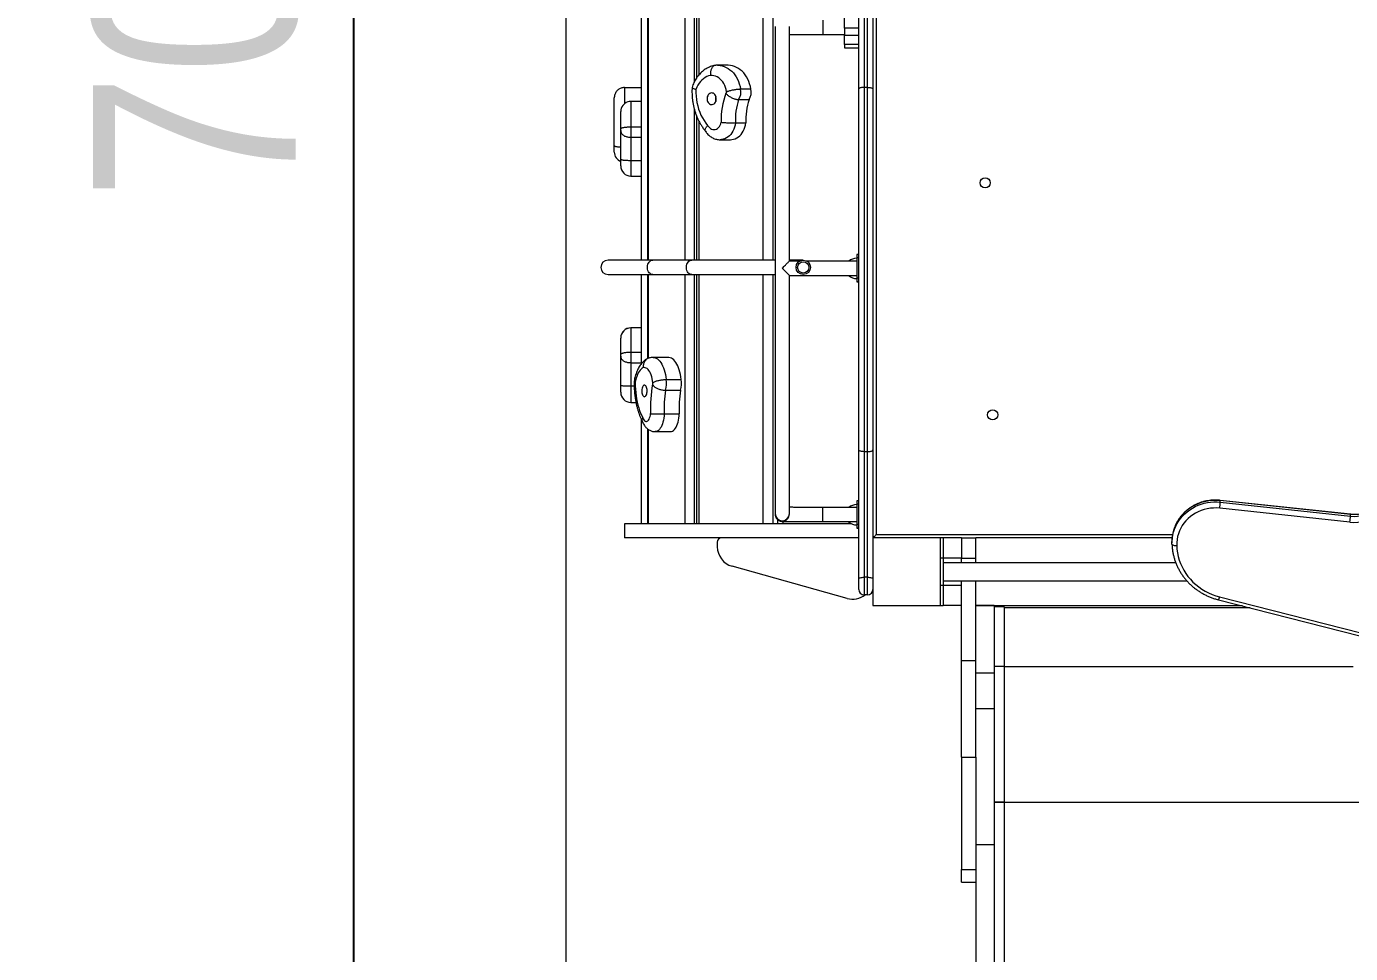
# Model space of a CAD drawing. Header units: millimetres. Extents: x -6304 to 6571, y -6082 to 4447.
# Drawn here: x -4346 to -2389, y -1269 to 101 of the extents above; entities that cross this region are included whole.
import ezdxf

# ---------------------------------------------------------------- set-up
doc = ezdxf.new("R2010")
doc.units = ezdxf.units.MM
for name, color, linetype in [('DIKOM_ОБЪЕКТ', 7, 'Continuous'), ('DIKOM_РАЗМЕР_ЗОНА', 7, 'Continuous'), ('DIKOM_РАЗМЕР_ОБЪЕКТА', 7, 'Continuous')]:
    doc.layers.add(name, color=color, linetype=linetype)
doc.styles.add('style1', font='arial.ttf', dxfattribs={"width": 0.8})
doc.dimstyles.new('1-50', dxfattribs={"dimtxt": 300, "dimasz": 200, "dimexe": 100, "dimexo": 0, "dimgap": 100, "dimtad": 1, "dimtxsty": 'style1', "dimcen": 200, "dimclrd": 7, "dimclre": 7, "dimclrt": 7, "dimadec": 1, "dimazin": 2, "dimtfac": 1, "dimtmove": 0, "dimatfit": 2, "dimfxl": 0, "dimlwd": 25, "dimlwe": 18, "dimarcsym": 0})

# ---------------------------------------------------------------- blocks, each defined once
blk = doc.blocks.new('*D13')
at = {"layer": 'Defpoints', "color": 0, "transparency": 16777216}
for p in [(-3548.9, 424), (5070.8, -640.9), (5070.8, -4541.1)]:
    blk.add_point(p, dxfattribs=at)
at = {"layer": 'DIKOM_РАЗМЕР_ОБЪЕКТА', "color": 7, "lineweight": 18, "transparency": 16777216}
for p, q in [((-3548.9, 424), (-3548.9, -4641.1)), ((5070.8, -640.9), (5070.8, -4641.1))]:
    blk.add_line(p, q, dxfattribs=at)
at = {"layer": 'DIKOM_РАЗМЕР_ОБЪЕКТА', "color": 7, "lineweight": 25, "transparency": 16777216}
blk.add_line((-3148.9, -4541.1), (4670.8, -4541.1), dxfattribs=at)
at = {"layer": 'DIKOM_РАЗМЕР_ОБЪЕКТА', "color": 7, "transparency": 16777216}
for points in [[(-3148.9, -4474.4), (-3148.9, -4607.8), (-3548.9, -4541.1)], [(4670.8, -4474.4), (4670.8, -4607.8), (5070.8, -4541.1)]]:
    blk.add_solid(points, dxfattribs=at)
at = {"layer": 'DIKOM_РАЗМЕР_ОБЪЕКТА', "color": 7, "transparency": 16777216, "insert": (1449.2, -4307.9), "char_height": 300, "attachment_point": 5, "style": 'style1'}
blk.add_mtext('8650', dxfattribs=at)
blk = doc.blocks.new('*D14')
at = {"layer": 'Defpoints', "color": 0, "transparency": 16777216}
for p in [(-2968.2, 2945), (-3862.8, -4079.6), (-2929.7, -4079.6)]:
    blk.add_point(p, dxfattribs=at)
at = {"layer": 'DIKOM_РАЗМЕР_ОБЪЕКТА', "color": 7, "lineweight": 18, "transparency": 16777216}
for p, q in [((-2968.2, 2945), (-3962.8, 2945)), ((-2929.7, -4079.6), (-3962.8, -4079.6))]:
    blk.add_line(p, q, dxfattribs=at)
at = {"layer": 'DIKOM_РАЗМЕР_ОБЪЕКТА', "color": 7, "lineweight": 25, "transparency": 16777216}
blk.add_line((-3862.8, 2545), (-3862.8, -3679.6), dxfattribs=at)
at = {"layer": 'DIKOM_РАЗМЕР_ОБЪЕКТА', "color": 7, "transparency": 16777216}
for points in [[(-3929.5, 2545), (-3796.1, 2545), (-3862.8, 2945)], [(-3929.5, -3679.6), (-3796.1, -3679.6), (-3862.8, -4079.6)]]:
    blk.add_solid(points, dxfattribs=at)
at = {"layer": 'DIKOM_РАЗМЕР_ОБЪЕКТА', "color": 7, "transparency": 16777216, "insert": (-4096, 217.4), "char_height": 300, "attachment_point": 5, "rotation": 90, "style": 'style1'}
blk.add_mtext('7000', dxfattribs=at)
blk = doc.blocks.new('*D15')
at = {"layer": 'Defpoints', "color": 0, "transparency": 16777216}
for p in [(-3710.3, 4446.6), (-5874.3, -6082.1), (-3458.2, -6082.1)]:
    blk.add_point(p, dxfattribs=at)
at = {"layer": 'DIKOM_РАЗМЕР_ЗОНА', "color": 7, "lineweight": 18, "transparency": 16777216}
for p, q in [((-3710.3, 4446.6), (-5974.3, 4446.6)), ((-3458.2, -6082.1), (-5974.3, -6082.1))]:
    blk.add_line(p, q, dxfattribs=at)
at = {"layer": 'DIKOM_РАЗМЕР_ЗОНА', "color": 7, "lineweight": 25, "transparency": 16777216}
blk.add_line((-5874.3, 4046.6), (-5874.3, -5682.1), dxfattribs=at)
at = {"layer": 'DIKOM_РАЗМЕР_ЗОНА', "color": 7, "transparency": 16777216}
for points in [[(-5941, 4046.6), (-5807.6, 4046.6), (-5874.3, 4446.6)], [(-5941, -5682.1), (-5807.6, -5682.1), (-5874.3, -6082.1)]]:
    blk.add_solid(points, dxfattribs=at)
at = {"layer": 'DIKOM_РАЗМЕР_ЗОНА', "color": 7, "transparency": 16777216, "insert": (-6107.5, -47.1), "char_height": 300, "attachment_point": 5, "rotation": 90, "style": 'style1'}
blk.add_mtext('10500', dxfattribs=at)

msp = doc.modelspace()

# ---------------------------------------------------------------- linework, layer by layer
at = {"layer": 'DIKOM_ОБЪЕКТ', "color": 7, "linetype": 'Continuous', "lineweight": 15}
for p, q in [((-3116.172, 8.726), (-3116.172, 905.264)), ((-3108.172, 903.139), (-3108.172, 11.092)), ((-3103.172, 11.092), (-3103.172, 903.139)), ((-3095.172, 845.038), (-3095.172, 8.726)), ((-3437.396, -244.312), (-3437.396, 824.038)), ((-3428.525, 824.038), (-3428.525, -244.312)), ((-3427.426, 824.038), (-3427.426, -244.312)), ((-3372.728, -244.312), (-3372.728, 824.038)), ((-3359.269, 824.038), (-3359.269, 18.874)), ((-3356.132, 824.038), (-3356.132, 24.409)), ((-3352.251, 824.038), (-3352.251, 29.545)), ((-3257.342, -244.312), (-3257.342, 824.038)), ((-3243.314, 824.038), (-3243.314, -244.312)), ((-3090.172, 840.038), (-3090.172, -649.962)), ((-3137.172, 98.792), (-3137.172, 133.92)), ((-3239.672, 101.063), (-3239.672, -618.927)), ((-3218.672, -245.868), (-3218.672, 101.063)), ((-3169.172, 110.174), (-3169.172, 89.175)), ((-3116.172, 98.792), (-3137.172, 98.792)), ((-3137.172, 98.792), (-3137.172, 88.103)), ((-3169.172, 89.175), (-3137.172, 89.175)), ((-3137.172, 88.103), (-3116.172, 88.103)), ((-3137.172, 74.232), (-3137.172, 88.103)), ((-3116.172, 74.232), (-3137.172, 74.232)), ((-3137.172, 74.232), (-3137.172, 69.323)), ((-3137.172, 69.323), (-3116.172, 69.323)), ((-3309.583, 43.774), (-3324.881, 43.774)), ((-3462.396, 10.805), (-3437.396, 10.805)), ((-3462.396, 10.805), (-3462.396, -13.163)), ((-3290.865, 8.687), (-3275.567, 8.687)), ((-3116.172, -524.684), (-3116.172, 8.726)), ((-3108.172, 11.092), (-3108.172, -527.424)), ((-3103.172, 11.092), (-3108.172, 11.092)), ((-3103.172, -527.424), (-3103.172, 11.092)), ((-3095.172, 8.726), (-3095.172, -524.684)), ((-3477.396, -30.833), (-3477.396, -4.206)), ((-3437.396, -9.771), (-3452.896, -9.771)), ((-3452.896, -9.771), (-3452.896, -47.265)), ((-3293.621, -6.998), (-3278.323, -6.998)), ((-3477.396, -32.841), (-3477.396, -30.833)), ((-3477.396, -74.913), (-3477.396, -32.838)), ((-3467.896, -50.465), (-3467.896, -24.771)), ((-3359.269, -20.822), (-3359.269, -244.312)), ((-3356.132, -30.438), (-3356.132, -244.312)), ((-3352.251, -39.051), (-3352.251, -244.312)), ((-3467.896, -52.513), (-3467.896, -50.465)), ((-3467.896, -94.985), (-3467.896, -52.513)), ((-3452.896, -47.265), (-3452.896, -62.732)), ((-3452.896, -47.265), (-3437.396, -47.265)), ((-3298.38, -41.517), (-3283.081, -41.517)), ((-3477.396, -84.551), (-3477.396, -74.913)), ((-3452.896, -62.732), (-3437.396, -62.732)), ((-3452.896, -62.732), (-3452.896, -96.863)), ((-3321.078, -66.31), (-3305.779, -66.31)), ((-3467.896, -105.065), (-3467.896, -94.985)), ((-3452.896, -96.863), (-3437.396, -96.863)), ((-3452.896, -96.863), (-3452.896, -120.065)), ((-3452.896, -120.065), (-3437.396, -120.065)), ((-3420.312, -244.312), (-3486.613, -244.312)), ((-3362.764, -244.312), (-3420.312, -244.312)), ((-3239.672, -244.312), (-3362.764, -244.312)), ((-3203.578, -245.797), (-3218.763, -245.797)), ((-3198.153, -244.312), (-3218.672, -244.312)), ((-3119.172, -245.797), (-3192.728, -245.797)), ((-3131.172, -245.737), (-3131.172, -245.797)), ((-3116.172, -236.134), (-3119.172, -236.134)), ((-3119.172, -236.134), (-3119.172, -241.098)), ((-3116.172, -241.098), (-3119.172, -241.098)), ((-3119.172, -241.098), (-3119.172, -271.097)), ((-3486.613, -265.612), (-3420.312, -265.612)), ((-3437.396, -397.266), (-3437.396, -265.612)), ((-3428.525, -265.612), (-3428.525, -390.035)), ((-3427.426, -265.612), (-3427.426, -389.525)), ((-3420.312, -265.612), (-3362.764, -265.612)), ((-3372.728, -633.962), (-3372.728, -265.612)), ((-3362.764, -265.612), (-3239.672, -265.612)), ((-3359.269, -265.612), (-3359.269, -633.962)), ((-3356.132, -265.612), (-3356.132, -633.962)), ((-3352.251, -265.612), (-3352.251, -633.962)), ((-3257.342, -633.962), (-3257.342, -265.612)), ((-3243.314, -265.612), (-3243.314, -633.962)), ((-3218.749, -266.797), (-3119.172, -266.797)), ((-3218.672, -618.927), (-3218.672, -266.714)), ((-3131.292, -266.797), (-3131.172, -267.337)), ((-3131.172, -266.797), (-3131.172, -267.337)), ((-3116.172, -271.097), (-3119.172, -271.097)), ((-3119.172, -271.097), (-3119.172, -276.133)), ((-3116.172, -276.133), (-3119.172, -276.133)), ((-3119.172, -276.133), (-3119.172, -276.537)), ((-3119.172, -276.537), (-3116.172, -276.537)), ((-3116.172, -276.537), (-3119.172, -276.537)), ((-3437.396, -344.392), (-3452.896, -344.392)), ((-3452.896, -344.392), (-3452.896, -344.409)), ((-3437.396, -344.409), (-3452.896, -344.409)), ((-3452.896, -344.409), (-3452.896, -380.248)), ((-3467.896, -359.409), (-3467.896, -359.393)), ((-3467.896, -384.008), (-3467.896, -359.409)), ((-3467.896, -386.102), (-3467.896, -384.008)), ((-3467.896, -428.974), (-3467.896, -386.102)), ((-3452.896, -380.248), (-3452.896, -395.871)), ((-3452.896, -380.248), (-3437.396, -380.248)), ((-3397.699, -388.054), (-3419.951, -388.054)), ((-3452.896, -395.871), (-3437.396, -395.871)), ((-3452.896, -395.871), (-3452.896, -430.279)), ((-3467.896, -439.571), (-3467.896, -428.974)), ((-3452.896, -430.279), (-3448.119, -430.279)), ((-3452.896, -430.279), (-3452.896, -454.571)), ((-3400.598, -420.776), (-3378.346, -420.776)), ((-3467.896, -439.659), (-3467.896, -439.571)), ((-3401.789, -436.631), (-3379.537, -436.631)), ((-3452.896, -454.571), (-3445.41, -454.571)), ((-3452.896, -454.571), (-3452.896, -454.659)), ((-3452.896, -454.659), (-3445.395, -454.659)), ((-3437.396, -633.962), (-3437.396, -479.869)), ((-3403.657, -471.429), (-3381.405, -471.429)), ((-3428.525, -493.531), (-3428.525, -633.962)), ((-3427.426, -494.363), (-3427.426, -633.962)), ((-3416.825, -497.815), (-3394.573, -497.815)), ((-3116.172, -715.422), (-3116.172, -524.684)), ((-3103.172, -527.424), (-3108.172, -527.424)), ((-3108.172, -527.424), (-3108.172, -713.062)), ((-3103.172, -713.062), (-3103.172, -527.424)), ((-3095.172, -524.684), (-3095.172, -654.962)), ((-3116.172, -600.266), (-3119.172, -600.266)), ((-3119.172, -600.266), (-3119.172, -605.229)), ((-3116.172, -605.229), (-3119.172, -605.229)), ((-3119.172, -605.229), (-3119.172, -620.229)), ((-2389.313, -619.9), (-2581.747, -599.327)), ((-2581.702, -602.064), (-2581.702, -599.73)), ((-2389.268, -620.303), (-2581.702, -599.73)), ((-2581.702, -602.064), (-2389.268, -622.637)), ((-3239.672, -618.927), (-3239.672, -619.866)), ((-3218.672, -619.866), (-3218.672, -618.927)), ((-3119.172, -609.806), (-3169.172, -609.806)), ((-3169.172, -630.806), (-3169.172, -609.806)), ((-3119.172, -620.229), (-3119.172, -635.229)), ((-2390.057, -631.529), (-2582.491, -610.956)), ((-2389.268, -622.637), (-2389.268, -620.303)), ((-3462.172, -633.962), (-3462.172, -654.962)), ((-3126.815, -633.962), (-3462.172, -633.962)), ((-3236.145, -627.688), (-3236.145, -633.962)), ((-3228.323, -630.446), (-3228.323, -633.962)), ((-3169.172, -630.806), (-3119.172, -630.806)), ((-3131.318, -630.806), (-3131.172, -631.469)), ((-3131.172, -630.806), (-3131.172, -631.469)), ((-3116.172, -635.229), (-3119.172, -635.229)), ((-3119.172, -635.229), (-3119.172, -640.265)), ((-3116.172, -640.265), (-3119.172, -640.265)), ((-3119.172, -640.265), (-3119.172, -640.668)), ((-3116.172, -640.668), (-3119.172, -640.668)), ((-3119.172, -640.669), (-3116.172, -640.669)), ((-3116.172, -654.962), (-3462.172, -654.962)), ((-3325.172, -660.962), (-3325.172, -667.808)), ((-3095.172, -654.962), (-3095.172, -754.962)), ((-2995.172, -654.962), (-3095.172, -654.962)), ((-3090.172, -649.962), (-2652.313, -649.962)), ((-2991.172, -654.962), (-2995.172, -654.962)), ((-2995.172, -754.962), (-2995.172, -654.962)), ((-2964.172, -654.955), (-2991.172, -654.955)), ((-2991.172, -654.955), (-2991.172, -684.952)), ((-2964.172, -654.955), (-2964.172, -684.952)), ((-2964.172, -654.958), (-2943.172, -654.958)), ((-2943.172, -684.957), (-2943.172, -654.958)), ((-2652.942, -654.962), (-2943.172, -654.962)), ((-2653.157, -658.21), (-2653.182, -659.909)), ((-2653.182, -659.909), (-2653.182, -662.244)), ((-2653.156, -663.986), (-2653.152, -660.384)), ((-3133.261, -744.297), (-3303.261, -696.697)), ((-2991.172, -684.962), (-2995.172, -684.962)), ((-2964.172, -684.952), (-2991.172, -684.952)), ((-2991.172, -684.962), (-2991.172, -684.952)), ((-2991.172, -684.962), (-2991.172, -724.962)), ((-2647.615, -691.462), (-2991.172, -691.462)), ((-2964.172, -691.462), (-2964.172, -684.952)), ((-2964.172, -684.957), (-2943.172, -684.957)), ((-2943.172, -691.462), (-2943.172, -684.957)), ((-3116.172, -730.962), (-3116.172, -715.422)), ((-3103.172, -713.062), (-3108.172, -713.062)), ((-3108.172, -713.062), (-3108.172, -738.962)), ((-3103.172, -738.962), (-3103.172, -713.062)), ((-2991.172, -718.462), (-2631.048, -718.462)), ((-2964.172, -724.962), (-2964.172, -718.462)), ((-2943.172, -836.108), (-2943.172, -718.462)), ((-3103.172, -738.962), (-3108.172, -738.962)), ((-2991.172, -724.962), (-2995.172, -724.962)), ((-2964.172, -724.962), (-2991.172, -724.962)), ((-2991.172, -724.962), (-2991.172, -754.962)), ((-2964.172, -724.962), (-2964.172, -725.357)), ((-2964.172, -836.108), (-2964.172, -725.357)), ((-2582.821, -741.915), (-2373.78, -795.378)), ((-3095.172, -754.962), (-2995.172, -754.962)), ((-2995.172, -754.962), (-2991.172, -754.962)), ((-2964.172, -754.962), (-2991.172, -754.962)), ((-2943.172, -754.962), (-2550.933, -754.962)), ((-2916.172, -754.965), (-2943.172, -754.965)), ((-2916.172, -754.965), (-2916.172, -854.961)), ((-2549.151, -755.417), (-2916.172, -755.417)), ((-2901.172, -756.917), (-2916.172, -756.917)), ((-2901.172, -756.917), (-2901.172, -844.753)), ((-2537.421, -758.417), (-2901.172, -758.417)), ((-2584.555, -746.363), (-2375.514, -799.825)), ((-2964.172, -836.108), (-2943.172, -836.108)), ((-2964.172, -978.86), (-2964.172, -836.108)), ((-2943.172, -978.86), (-2943.172, -836.108)), ((-2916.172, -854.961), (-2943.172, -854.961)), ((-2901.172, -844.753), (-2916.172, -844.753)), ((-2916.172, -854.961), (-2916.172, -907.726)), ((-2901.172, -844.753), (-2901.172, -1045.3)), ((-2385.172, -845.201), (-2901.172, -845.201)), ((-2916.172, -907.726), (-2943.172, -907.726)), ((-2916.172, -907.726), (-2916.172, -1108.273)), ((-2964.172, -978.86), (-2943.172, -978.86)), ((-2964.172, -978.86), (-2964.172, -1145.01)), ((-2943.172, -978.86), (-2943.172, -1145.01)), ((-2916.172, -1008.273), (-2916.172, -3034.091)), ((-2943.172, -1045.01), (-2943.172, -2951.781)), ((-2901.172, -1045.3), (-2916.172, -1045.3)), ((-2370.172, -1045.749), (-2916.172, -1045.749)), ((-2901.172, -1045.3), (-2901.172, -1599.986)), ((-2916.172, -1108.273), (-2943.172, -1108.273)), ((-2964.172, -1145.01), (-2943.172, -1145.01)), ((-2964.172, -1163.873), (-2964.172, -1145.01)), ((-2964.172, -1163.873), (-2943.172, -1163.873))]:
    msp.add_line(p, q, dxfattribs=at)
at = {"layer": 'DIKOM_ОБЪЕКТ', "color": 7, "linetype": 'Continuous', "lineweight": 15, "flags": 128}
for points in [[(-3324.866, 43.774), (-3324.176, 43.765), (-3321.062, 43.508), (-3317.98, 42.898), (-3314.953, 41.941), (-3312.006, 40.644), (-3309.163, 39.018), (-3306.447, 37.076), (-3303.88, 34.834), (-3301.483, 32.309), (-3299.274, 29.523), (-3297.272, 26.497), (-3295.493, 23.256), (-3293.952, 19.826), (-3292.66, 16.235), (-3291.628, 12.512), (-3290.865, 8.687)], [(-3275.567, 8.687), (-3276.33, 12.512), (-3277.362, 16.235), (-3278.654, 19.826), (-3280.195, 23.256), (-3281.974, 26.497), (-3283.976, 29.523), (-3286.184, 32.309), (-3288.582, 34.834), (-3291.149, 37.076), (-3293.865, 39.018), (-3296.708, 40.644), (-3299.654, 41.941), (-3302.681, 42.898), (-3305.764, 43.508), (-3308.877, 43.765), (-3309.583, 43.774)], [(-3335.267, 28.734), (-3338.021, 28.031), (-3340.705, 26.985), (-3343.293, 25.605), (-3345.76, 23.905), (-3348.08, 21.903), (-3350.23, 19.618), (-3352.189, 17.073), (-3353.938, 14.294), (-3355.458, 11.308), (-3356.736, 8.145)], [(-3311.518, 4.673), (-3312.084, 7.83), (-3312.926, 10.887), (-3314.033, 13.806), (-3315.391, 16.55), (-3316.983, 19.085), (-3318.789, 21.379), (-3320.787, 23.403), (-3322.952, 25.132), (-3325.256, 26.544), (-3327.67, 27.622), (-3330.164, 28.351), (-3332.707, 28.723), (-3335.267, 28.734)], [(-3356.736, 8.145), (-3356.788, 3.188), (-3356.554, -1.76), (-3356.033, -6.673), (-3355.23, -11.524), (-3354.148, -16.289), (-3352.793, -20.94), (-3351.173, -25.454), (-3349.295, -29.805), (-3347.171, -33.971), (-3344.812, -37.93), (-3342.229, -41.66), (-3339.438, -45.14)], [(-3332.544, -14.321), (-3331.202, -13.912), (-3329.952, -13.17), (-3328.846, -12.125), (-3327.93, -10.82), (-3327.239, -9.309), (-3326.804, -7.652), (-3326.641, -5.919), (-3326.757, -4.18), (-3327.148, -2.505), (-3327.797, -0.965), (-3328.679, 0.378), (-3329.756, 1.47), (-3330.985, 2.265), (-3332.316, 2.731), (-3333.693, 2.849), (-3335.061, 2.614), (-3336.363, 2.036), (-3337.547, 1.137), (-3338.564, -0.044), (-3339.372, -1.459), (-3339.937, -3.051), (-3340.238, -4.755), (-3340.262, -6.5), (-3340.007, -8.216), (-3339.484, -9.831), (-3338.714, -11.28), (-3337.73, -12.504), (-3336.571, -13.453), (-3335.285, -14.086), (-3333.924, -14.38), (-3332.544, -14.321)], [(-3339.438, -45.14), (-3338.29, -46.947), (-3336.922, -48.49), (-3335.372, -49.727), (-3333.682, -50.623), (-3331.897, -51.155), (-3330.068, -51.308), (-3328.244, -51.077), (-3326.475, -50.468), (-3324.81, -49.5), (-3323.294, -48.197), (-3321.968, -46.596), (-3320.87, -44.741), (-3320.028, -42.682), (-3319.467, -40.475)], [(-3298.38, -41.517), (-3298.889, -44.673), (-3299.672, -47.738), (-3300.719, -50.674), (-3302.017, -53.445), (-3303.55, -56.018), (-3305.299, -58.36), (-3307.243, -60.441), (-3309.357, -62.238), (-3311.616, -63.727), (-3313.991, -64.891), (-3316.454, -65.714), (-3318.974, -66.187), (-3321.025, -66.309)], [(-3305.779, -66.31), (-3303.675, -66.187), (-3301.156, -65.714), (-3298.693, -64.891), (-3296.318, -63.727), (-3294.059, -62.238), (-3291.944, -60.441), (-3290.001, -58.36), (-3288.252, -56.018), (-3286.719, -53.445), (-3285.421, -50.674), (-3284.374, -47.738), (-3283.591, -44.673), (-3283.081, -41.517)], [(-3420.312, -265.612), (-3421.821, -265.43), (-3423.279, -264.892), (-3424.636, -264.017), (-3425.846, -262.832), (-3426.867, -261.38), (-3427.666, -259.709), (-3428.213, -257.876), (-3428.492, -255.944), (-3428.492, -253.979), (-3428.213, -252.047), (-3427.666, -250.215), (-3426.867, -248.544), (-3425.846, -247.091), (-3424.636, -245.907), (-3423.279, -245.031), (-3421.821, -244.493), (-3420.312, -244.312)], [(-3420.312, -265.612), (-3421.821, -265.43), (-3423.279, -264.892), (-3424.636, -264.017), (-3425.846, -262.832), (-3426.867, -261.38), (-3427.666, -259.709), (-3428.213, -257.876), (-3428.492, -255.944), (-3428.492, -253.979), (-3428.213, -252.047), (-3427.666, -250.215), (-3426.867, -248.544), (-3425.846, -247.091), (-3424.636, -245.907), (-3423.279, -245.031), (-3421.821, -244.493), (-3420.312, -244.312)], [(-3362.764, -265.612), (-3364.274, -265.43), (-3365.732, -264.892), (-3367.089, -264.017), (-3368.299, -262.832), (-3369.32, -261.38), (-3370.118, -259.709), (-3370.666, -257.876), (-3370.944, -255.944), (-3370.944, -253.979), (-3370.666, -252.047), (-3370.118, -250.215), (-3369.32, -248.544), (-3368.299, -247.091), (-3367.089, -245.907), (-3365.732, -245.031), (-3364.274, -244.493), (-3362.764, -244.312)], [(-3362.764, -265.612), (-3364.274, -265.43), (-3365.732, -264.892), (-3367.089, -264.017), (-3368.299, -262.832), (-3369.32, -261.38), (-3370.118, -259.709), (-3370.666, -257.876), (-3370.944, -255.944), (-3370.944, -253.979), (-3370.666, -252.047), (-3370.118, -250.215), (-3369.32, -248.544), (-3368.299, -247.091), (-3367.089, -245.907), (-3365.732, -245.031), (-3364.274, -244.493), (-3362.764, -244.312)], [(-3419.941, -388.054), (-3418.853, -388.12), (-3417.064, -388.514), (-3415.298, -389.257), (-3413.569, -390.346), (-3411.892, -391.771), (-3410.281, -393.52), (-3408.747, -395.579), (-3407.304, -397.933), (-3405.963, -400.56), (-3404.734, -403.442), (-3403.629, -406.553), (-3402.655, -409.87), (-3401.821, -413.365), (-3401.134, -417.01), (-3400.598, -420.776)], [(-3378.346, -420.776), (-3378.882, -417.01), (-3379.57, -413.365), (-3380.404, -409.87), (-3381.377, -406.553), (-3382.482, -403.442), (-3383.711, -400.56), (-3385.052, -397.933), (-3386.495, -395.579), (-3388.029, -393.52), (-3389.641, -391.771), (-3391.317, -390.346), (-3393.046, -389.257), (-3394.812, -388.514), (-3396.601, -388.12), (-3397.699, -388.054)], [(-3434.724, -403.223), (-3436.291, -404.117), (-3437.809, -405.349), (-3439.263, -406.908), (-3440.64, -408.778), (-3441.924, -410.939), (-3443.104, -413.371), (-3444.167, -416.049), (-3445.104, -418.946), (-3445.903, -422.034), (-3446.559, -425.282)], [(-3420.451, -425.586), (-3420.856, -422.474), (-3421.418, -419.48), (-3422.128, -416.643), (-3422.979, -413.998), (-3423.959, -411.579), (-3425.056, -409.415), (-3426.257, -407.533), (-3427.546, -405.958), (-3428.907, -404.709), (-3430.324, -403.802), (-3431.777, -403.248), (-3433.25, -403.054), (-3434.724, -403.223)], [(-3446.559, -425.282), (-3446.464, -430.234), (-3446.204, -435.158), (-3445.781, -440.027), (-3445.196, -444.815), (-3444.454, -449.497), (-3443.557, -454.046), (-3442.511, -458.44), (-3441.32, -462.653), (-3439.993, -466.665), (-3438.536, -470.452), (-3436.956, -473.995), (-3435.262, -477.275)], [(-3432.071, -446.022), (-3431.309, -445.519), (-3430.609, -444.691), (-3429.999, -443.57), (-3429.504, -442.203), (-3429.145, -440.646), (-3428.936, -438.962), (-3428.886, -437.22), (-3428.997, -435.491), (-3429.264, -433.847), (-3429.677, -432.354), (-3430.218, -431.075), (-3430.865, -430.06), (-3431.592, -429.352), (-3432.37, -428.98), (-3433.165, -428.958), (-3433.947, -429.288), (-3434.681, -429.957), (-3435.34, -430.936), (-3435.895, -432.187), (-3436.324, -433.657), (-3436.61, -435.286), (-3436.74, -437.008), (-3436.709, -438.752), (-3436.52, -440.447), (-3436.178, -442.024), (-3435.699, -443.417), (-3435.101, -444.57), (-3434.411, -445.436), (-3433.654, -445.979), (-3432.864, -446.177), (-3432.071, -446.022)], [(-3420.916, -427.76), (-3420.754, -427.684), (-3420.607, -427.519), (-3420.485, -427.275), (-3420.395, -426.969), (-3420.345, -426.624), (-3420.338, -426.261), (-3420.374, -425.907), (-3420.451, -425.586)], [(-3435.262, -477.275), (-3434.556, -478.999), (-3433.73, -480.445), (-3432.806, -481.571), (-3431.811, -482.348), (-3430.771, -482.754), (-3429.714, -482.778), (-3428.671, -482.42), (-3427.668, -481.689), (-3426.734, -480.606), (-3425.895, -479.199), (-3425.172, -477.508), (-3424.587, -475.579), (-3424.154, -473.464), (-3423.887, -471.222)], [(-3403.657, -471.429), (-3403.871, -474.616), (-3404.244, -477.731), (-3404.773, -480.736), (-3405.45, -483.594), (-3406.267, -486.269), (-3407.214, -488.73), (-3408.28, -490.944), (-3409.452, -492.886), (-3410.714, -494.531), (-3412.051, -495.859), (-3413.448, -496.853), (-3414.886, -497.501), (-3416.348, -497.796), (-3416.824, -497.815)], [(-3394.573, -497.815), (-3394.096, -497.796), (-3392.634, -497.501), (-3391.196, -496.853), (-3389.8, -495.859), (-3388.462, -494.531), (-3387.2, -492.886), (-3386.029, -490.944), (-3384.963, -488.73), (-3384.015, -486.269), (-3383.198, -483.594), (-3382.521, -480.736), (-3381.992, -477.731), (-3381.619, -474.616), (-3381.405, -471.429)], [(-2581.702, -599.73), (-2586.471, -599.389), (-2591.253, -599.384), (-2596.022, -599.714), (-2600.752, -600.377), (-2605.417, -601.37), (-2609.99, -602.688), (-2614.446, -604.323), (-2618.762, -606.265), (-2622.912, -608.505), (-2626.874, -611.03), (-2630.625, -613.826), (-2634.146, -616.877), (-2637.416, -620.166), (-2640.418, -623.676), (-2643.134, -627.386), (-2645.55, -631.277), (-2647.652, -635.326), (-2649.429, -639.512), (-2650.871, -643.811), (-2651.97, -648.198), (-2652.719, -652.651), (-2653.115, -657.144), (-2653.157, -658.21)], [(-2653.152, -660.384), (-2653.115, -659.478), (-2652.719, -654.985), (-2651.97, -650.532), (-2650.871, -646.145), (-2649.429, -641.846), (-2647.652, -637.661), (-2645.55, -633.611), (-2643.134, -629.721), (-2640.418, -626.01), (-2637.416, -622.5), (-2634.146, -619.211), (-2630.625, -616.16), (-2626.874, -613.364), (-2622.912, -610.84), (-2618.762, -608.6), (-2614.446, -606.657), (-2609.99, -605.022), (-2605.417, -603.705), (-2600.752, -602.711), (-2596.022, -602.048), (-2591.253, -601.718), (-2586.471, -601.724), (-2581.702, -602.064)], [(-2581.747, -599.327), (-2581.717, -599.401), (-2581.702, -599.73)], [(-2582.491, -610.956), (-2587.145, -610.639), (-2591.812, -610.68), (-2596.459, -611.08), (-2601.056, -611.835), (-2605.573, -612.941), (-2609.98, -614.39), (-2614.246, -616.172), (-2618.344, -618.276), (-2622.247, -620.688), (-2625.929, -623.392), (-2629.364, -626.369), (-2632.531, -629.6), (-2635.409, -633.064), (-2637.977, -636.737), (-2640.219, -640.596), (-2642.121, -644.613), (-2643.669, -648.764), (-2644.854, -653.019), (-2645.667, -657.351), (-2646.103, -661.731), (-2646.159, -666.131)], [(-2389.268, -620.303), (-2389.283, -619.974), (-2389.313, -619.9)], [(-3090.172, -649.962), (-3091.148, -650.937), (-3092.086, -651.875), (-3092.95, -652.74), (-3093.708, -653.497), (-3094.33, -654.119), (-3094.792, -654.581), (-3095.076, -654.866), (-3095.172, -654.962)], [(-2653.156, -663.986), (-2653.021, -664.438), (-2652.623, -664.865), (-2651.977, -665.251), (-2651.106, -665.581), (-2650.046, -665.843), (-2648.836, -666.026), (-2647.524, -666.123), (-2646.159, -666.131)], [(-2646.159, -666.131), (-2645.799, -671.559), (-2645.053, -676.953), (-2643.925, -682.287), (-2642.419, -687.538), (-2640.543, -692.682), (-2638.304, -697.695), (-2635.714, -702.555), (-2632.783, -707.24), (-2629.524, -711.729), (-2625.954, -716.001), (-2622.087, -720.038), (-2617.941, -723.82), (-2613.535, -727.332), (-2608.889, -730.557), (-2604.023, -733.48), (-2598.96, -736.088), (-2593.723, -738.37), (-2588.335, -740.315), (-2582.821, -741.915)], [(-3116.172, -715.422), (-3116.019, -714.961), (-3115.563, -714.519), (-3114.824, -714.111), (-3113.829, -713.753), (-3112.617, -713.46), (-3111.234, -713.242), (-3109.733, -713.107), (-3108.172, -713.062)], [(-3103.172, -713.062), (-3101.612, -713.107), (-3100.111, -713.242), (-3098.728, -713.46), (-3097.515, -713.753), (-3096.52, -714.111), (-3095.781, -714.519), (-3095.326, -714.961), (-3095.172, -715.422)]]:
    msp.add_lwpolyline(points, dxfattribs=at)
at = {"layer": 'DIKOM_ОБЪЕКТ', "color": 7, "linetype": 'Continuous', "lineweight": 15}
for centre, radius in [((-2929.172, -129.962), 7.5), ((-3198.153, -254.962), 10.65), ((-3198.153, -254.962), 8.35), ((-2918.172, -472.962), 7.5)]:
    msp.add_circle(centre, radius, dxfattribs=at)
for centre, radius, start, end in [((-3204.329, -37.24), 115.184, 159.786356, 181.609839), ((-3312.732, 3.942), 1.418, 282.792472, 31.074906), ((-3309.92, 3.951), 19.635, 326.10859, 13.959372), ((-3294.622, 3.951), 19.635, 326.10859, 13.959372), ((-3452.896, -24.771), 15, 90, 162.153202), ((-3317.414, -5.773), 10.637, 158.978441, 201.021559), ((-3201.012, -37.353), 97.456, 161.852248, 182.448758), ((-3185.719, -37.352), 97.452, 161.851967, 182.449428), ((-3462.396, -84.55), 15, 180, 248.489812), ((-3452.896, -105.065), 15, 180, 270), ((-3486.613, -254.962), 10.65, 90, 270), ((-3119.012, -260.214), 18.677, 90.490933, 129.475175), ((-3119.012, -252.86), 18.677, 229.378843, 269.509067), ((-3452.896, -359.392), 15, 90, 180), ((-3452.896, -359.409), 15, 90, 180), ((-3226.239, -462.903), 197.823, 169.767268, 182.410051), ((-3432.873, -426.324), 32.748, 341.656038, 9.753468), ((-3410.62, -426.324), 32.747, 341.655465, 9.754041), ((-3452.896, -439.571), 15, 180, 270), ((-3452.896, -439.659), 15, 180, 270), ((-3235.784, -462.993), 168.085, 170.976521, 182.876821), ((-3213.538, -462.992), 168.079, 170.976501, 182.877233), ((-3119.012, -624.346), 18.677, 90.490933, 128.879592), ((-2690.945, -596.855), 109.367, 352.592028, 357.269783), ((-3229.172, -618.927), 10.5, 180.000658, 270.000643), ((-3229.173, -619.866), 10.5, 179.999581, 270.00172), ((-3229.172, -618.927), 10.5, 269.999436, 359.998612), ((-3229.172, -619.866), 10.5, 269.998748, 359.9993), ((-2382.459, -561.766), 70.175, 263.784244, 301.944205), ((-2498.524, -617.426), 109.38, 352.592201, 357.26942), ((-2382.455, -560.205), 62.803, 263.771492, 301.957045), ((-3119.012, -616.992), 18.677, 229.378843, 269.509067), ((-3319.172, -660.962), 6, 90, 180), ((-3295.172, -667.808), 30, 180, 254.357754), ((-3125.172, -715.408), 30, 254.357754, 308.267605), ((-3108.172, -730.962), 8, 180, 270), ((-3103.172, -730.962), 8, 270, 0), ((-2595.603, -739.493), 13.01, 328.126844, 349.269241)]:
    msp.add_arc(centre, radius, start, end, dxfattribs=at)
for points, knots in [([(-3218.672, 89.366), (-3218.641, 89.365), (-3217.818, 89.356), (-3215.962, 89.338), (-3213.102, 89.314), (-3209.986, 89.291), (-3206.665, 89.271), (-3203.148, 89.251), (-3199.455, 89.234), (-3195.604, 89.219), (-3191.615, 89.206), (-3187.509, 89.195), (-3183.307, 89.187), (-3179.031, 89.18), (-3174.704, 89.176), (-3171.408, 89.175), (-3169.564, 89.175), (-3169.172, 89.175)], [0, 0, 0, 0, 0.00296626, 0.07846212, 0.15380238, 0.22904919, 0.30423079, 0.37936512, 0.45446899, 0.52954859, 0.60461176, 0.67966161, 0.75470242, 0.82973612, 0.90476512, 0.97979131, 1, 1, 1, 1]), ([(-3327.939, 43.638), (-3328.703, 43.498), (-3330.594, 43.153), (-3333.56, 42.321), (-3336.806, 41.107), (-3339.954, 39.595), (-3342.99, 37.799), (-3345.897, 35.726), (-3348.656, 33.387), (-3351.251, 30.794), (-3353.665, 27.962), (-3355.882, 24.908), (-3357.886, 21.649), (-3359.667, 18.209), (-3361.179, 14.663), (-3362.044, 12.215), (-3362.416, 10.985), (-3362.423, 10.961)], [0, 0, 0, 0, 0.04819227, 0.1193023, 0.19053606, 0.2620756, 0.3340123, 0.40641879, 0.47933504, 0.55277355, 0.62671552, 0.70112104, 0.77593187, 0.85107948, 0.92649738, 0.99858667, 1, 1, 1, 1]), ([(-3327.78, 43.601), (-3328.121, 43.571), (-3328.982, 43.494), (-3330.269, 42.892), (-3331.611, 41.869), (-3332.783, 40.469), (-3333.775, 38.726), (-3334.541, 36.716), (-3335.074, 34.46), (-3335.376, 31.823), (-3335.357, 29.863), (-3335.27, 28.76), (-3335.267, 28.734)], [0, 0, 0, 0, 0.07414172, 0.18683113, 0.2963458, 0.40903644, 0.51857496, 0.63128388, 0.74087464, 0.85364394, 0.99652718, 1, 1, 1, 1]), ([(-3324.862, 43.75), (-3325.064, 43.758), (-3326.039, 43.797), (-3327.012, 43.706), (-3327.782, 43.634)], [0, 0, 0, 0, 0.20777382, 1, 1, 1, 1]), ([(-3462.396, 10.805), (-3463.227, 10.765), (-3464.913, 10.684), (-3467.36, 10.03), (-3469.687, 8.996), (-3471.788, 7.59), (-3473.64, 5.838), (-3475.159, 3.817), (-3476.327, 1.549), (-3477.168, -1.1), (-3477.394, -3.07), (-3477.396, -4.179), (-3477.396, -4.206)], [0, 0, 0, 0, 0.10577366, 0.21461526, 0.3203875, 0.42922833, 0.53502072, 0.64388052, 0.74972957, 0.85864342, 0.99664497, 1, 1, 1, 1]), ([(-3362.428, 10.888), (-3362.468, 10.231), (-3362.61, 7.862), (-3362.659, 3.766), (-3362.481, -1.384), (-3362.033, -6.512), (-3361.324, -11.6), (-3360.355, -16.627), (-3359.128, -21.576), (-3357.648, -26.425), (-3355.918, -31.158), (-3353.944, -35.755), (-3351.733, -40.196), (-3349.295, -44.468), (-3346.629, -48.539), (-3344.325, -51.695), (-3342.863, -53.431), (-3342.426, -53.95)], [0, 0, 0, 0, 0.02775701, 0.10012109, 0.17250677, 0.24491119, 0.31733733, 0.38978458, 0.46225083, 0.53473246, 0.60722149, 0.67970586, 0.75216902, 0.82459065, 0.89694164, 0.96919207, 1, 1, 1, 1]), ([(-3362.384, 10.949), (-3362.405, 10.923), (-3362.506, 10.796), (-3362.272, 10.489), (-3361.678, 10.04), (-3360.648, 9.525), (-3359.088, 8.9), (-3357.657, 8.424), (-3356.746, 8.148), (-3356.736, 8.145)], [0, 0, 0, 0, 0.04613499, 0.21931589, 0.39742862, 0.5722782, 0.75207463, 0.99716365, 1, 1, 1, 1]), ([(-3312.418, 2.559), (-3312.415, 2.552), (-3312.134, 2.007), (-3311.385, 1.024), (-3309.927, -0.397), (-3308.09, -1.802), (-3305.954, -3.131), (-3303.704, -4.293), (-3301.462, -5.255), (-3299.247, -6.027), (-3297.175, -6.578), (-3295.242, -6.932), (-3294.167, -6.976), (-3293.621, -6.998)], [0, 0, 0, 0, 0.001079465, 0.08125462, 0.164376752, 0.268224245, 0.375111257, 0.478070198, 0.583958117, 0.686485501, 0.791959303, 0.894487987, 1, 1, 1, 1]), ([(-3311.518, 4.673), (-3311.508, 4.678), (-3310.675, 5.078), (-3309.047, 5.63), (-3306.491, 6.354), (-3304.067, 6.934), (-3301.571, 7.451), (-3299.118, 7.886), (-3296.733, 8.239), (-3294.535, 8.493), (-3292.515, 8.656), (-3291.42, 8.677), (-3290.865, 8.687)], [0, 0, 0, 0, 0.00168067, 0.143232348, 0.248861418, 0.357558631, 0.463116092, 0.571733714, 0.677269397, 0.785866405, 0.891401446, 1, 1, 1, 1]), ([(-3108.172, 11.092), (-3109.07, 11.066), (-3110.867, 11.014), (-3113.258, 10.607), (-3115.079, 10.009), (-3115.999, 9.348), (-3116.171, 8.907), (-3116.172, 8.731), (-3116.172, 8.726)], [0, 0, 0, 0, 0.214143688, 0.428272868, 0.642592464, 0.857350225, 0.996014118, 1, 1, 1, 1]), ([(-3103.172, 11.092), (-3102.274, 11.066), (-3100.478, 11.014), (-3098.086, 10.607), (-3096.266, 10.009), (-3095.345, 9.348), (-3095.174, 8.907), (-3095.172, 8.731), (-3095.172, 8.726)], [0, 0, 0, 0, 0.21413911, 0.428272565, 0.642592275, 0.857350149, 0.996014116, 1, 1, 1, 1]), ([(-3467.122, -20.19), (-3467.268, -20.613), (-3467.767, -22.06), (-3467.893, -23.637), (-3467.896, -24.745), (-3467.896, -24.771)], [0, 0, 0, 0, 0.28738287, 0.98308308, 1, 1, 1, 1]), ([(-3467.896, -50.465), (-3467.896, -50.461), (-3467.896, -50.122), (-3467.674, -49.674), (-3466.831, -49.095), (-3465.678, -48.637), (-3464.151, -48.23), (-3462.321, -47.89), (-3460.205, -47.614), (-3457.903, -47.416), (-3455.436, -47.289), (-3453.751, -47.273), (-3452.896, -47.265)], [0, 0, 0, 0, 0.00168028, 0.14323006, 0.2488616, 0.35755605, 0.46311633, 0.57173642, 0.6772677, 0.78586521, 0.89140004, 1, 1, 1, 1]), ([(-3467.896, -52.513), (-3467.896, -52.521), (-3467.896, -53.084), (-3467.828, -54.116), (-3467.462, -55.621), (-3466.731, -57.122), (-3465.567, -58.549), (-3464.04, -59.802), (-3462.222, -60.842), (-3460.126, -61.678), (-3457.849, -62.276), (-3455.409, -62.66), (-3453.742, -62.708), (-3452.896, -62.732)], [0, 0, 0, 0, 0.00108088, 0.08125456, 0.16437856, 0.2682262, 0.37510943, 0.47807135, 0.58395562, 0.68648548, 0.79195893, 0.89449055, 1, 1, 1, 1]), ([(-3342.622, -53.638), (-3342.75, -53.419), (-3343.052, -52.905), (-3343.112, -51.822), (-3342.862, -50.481), (-3342.237, -48.972), (-3341.173, -47.199), (-3340.126, -45.888), (-3339.448, -45.151), (-3339.438, -45.14)], [0, 0, 0, 0, 0.1203329, 0.28246073, 0.44925999, 0.61180113, 0.77901959, 0.9966929, 1, 1, 1, 1]), ([(-3342.659, -53.659), (-3342.652, -53.672), (-3342.146, -54.567), (-3340.952, -56.221), (-3339.009, -58.517), (-3336.828, -60.55), (-3334.469, -62.304), (-3331.958, -63.758), (-3329.333, -64.893), (-3326.628, -65.716), (-3323.88, -66.175), (-3321.995, -66.362), (-3321.043, -66.306), (-3321.01, -66.304)], [0, 0, 0, 0, 0.00161833, 0.11592796, 0.23002547, 0.34320619, 0.45522461, 0.56592681, 0.67527521, 0.78332827, 0.89021654, 0.99614944, 1, 1, 1, 1]), ([(-3319.467, -40.475), (-3319.454, -40.477), (-3318.554, -40.589), (-3316.853, -40.765), (-3314.206, -40.972), (-3311.722, -41.127), (-3309.176, -41.254), (-3306.687, -41.353), (-3304.274, -41.428), (-3302.058, -41.479), (-3300.029, -41.511), (-3298.935, -41.515), (-3298.38, -41.517)], [0, 0, 0, 0, 0.00204392, 0.14514665, 0.25093627, 0.35975987, 0.4650814, 0.57343172, 0.67855255, 0.78670817, 0.89182771, 1, 1, 1, 1]), ([(-3477.396, -74.913), (-3477.396, -74.916), (-3477.394, -75.128), (-3477.167, -75.478), (-3476.31, -75.923), (-3475.151, -76.276), (-3473.623, -76.584), (-3471.791, -76.835), (-3469.864, -77.024), (-3468.497, -77.101), (-3467.896, -77.136)], [0, 0, 0, 0, 0.002684231, 0.19073978, 0.329758142, 0.472758841, 0.611165654, 0.753547857, 0.891685955, 1, 1, 1, 1]), ([(-3467.896, -94.985), (-3467.896, -94.987), (-3467.897, -95.163), (-3467.666, -95.447), (-3466.81, -95.804), (-3465.652, -96.084), (-3464.122, -96.324), (-3462.294, -96.519), (-3460.184, -96.673), (-3457.888, -96.781), (-3455.429, -96.85), (-3453.748, -96.858), (-3452.896, -96.863)], [0, 0, 0, 0, 0.00203897, 0.14514519, 0.25093561, 0.35975422, 0.46508016, 0.57343254, 0.6785524, 0.78670643, 0.89182959, 1, 1, 1, 1]), ([(-3229.172, -256.22), (-3229.167, -256.215), (-3228.383, -255.418), (-3226.792, -253.807), (-3224.701, -251.696), (-3222.915, -249.904), (-3221.23, -248.226), (-3219.762, -246.787), (-3218.802, -245.876), (-3218.774, -245.883), (-3218.763, -245.885)], [0, 0, 0, 0, 0.00105107, 0.168619, 0.34108582, 0.46156092, 0.58488, 0.76446711, 0.9072183, 1, 1, 1, 1]), ([(-3218.757, -266.711), (-3218.731, -266.74), (-3218.636, -266.842), (-3219.159, -266.333), (-3220.079, -265.419), (-3221.24, -264.255), (-3222.576, -262.909), (-3224.223, -261.242), (-3226.468, -258.967), (-3228.152, -257.248), (-3229.167, -256.225), (-3229.172, -256.22)], [0, 0, 0, 0, 0.04758315, 0.17217345, 0.30347916, 0.40385761, 0.50708728, 0.64470761, 0.78622277, 0.99897064, 1, 1, 1, 1]), ([(-3467.896, -384.008), (-3467.896, -384.003), (-3467.896, -383.624), (-3467.674, -383.103), (-3466.831, -382.425), (-3465.678, -381.883), (-3464.151, -381.4), (-3462.321, -380.994), (-3460.205, -380.666), (-3457.903, -380.429), (-3455.436, -380.277), (-3453.751, -380.258), (-3452.896, -380.248)], [0, 0, 0, 0, 0.00168047, 0.14322704, 0.24886237, 0.3575547, 0.46311727, 0.57173538, 0.67726829, 0.7858659, 0.89140001, 1, 1, 1, 1]), ([(-3467.896, -386.102), (-3467.896, -386.11), (-3467.896, -386.66), (-3467.828, -387.66), (-3467.462, -389.107), (-3466.731, -390.543), (-3465.567, -391.903), (-3464.04, -393.094), (-3462.222, -394.081), (-3460.126, -394.873), (-3457.849, -395.439), (-3455.409, -395.802), (-3453.742, -395.848), (-3452.896, -395.871)], [0, 0, 0, 0, 0.001079731, 0.081253328, 0.164376192, 0.268220406, 0.375110532, 0.478069775, 0.583954104, 0.686485374, 0.791958628, 0.894490348, 1, 1, 1, 1]), ([(-3427.011, -389.332), (-3427.604, -389.595), (-3429.015, -390.22), (-3431.109, -391.484), (-3433.304, -393.104), (-3435.391, -394.996), (-3437.377, -397.165), (-3439.255, -399.623), (-3441.014, -402.372), (-3442.632, -405.396), (-3444.087, -408.655), (-3445.362, -412.1), (-3446.454, -415.683), (-3447.356, -419.374), (-3447.913, -422.165), (-3448.152, -423.726), (-3448.194, -424.004)], [0, 0, 0, 0, 0.047898567, 0.114031758, 0.181748867, 0.251985621, 0.325339271, 0.402184409, 0.482427838, 0.565327529, 0.649664208, 0.734010269, 0.817650951, 0.900380363, 0.98223479, 1, 1, 1, 1]), ([(-3425.544, -388.865), (-3425.967, -388.974), (-3427.099, -389.266), (-3428.8, -390.196), (-3430.574, -391.568), (-3432.096, -393.303), (-3433.304, -395.298), (-3434.182, -397.538), (-3434.742, -400.155), (-3434.802, -402.101), (-3434.726, -403.197), (-3434.724, -403.223)], [0, 0, 0, 0, 0.07448313, 0.199127423, 0.327386229, 0.452054646, 0.580338909, 0.705071881, 0.833418421, 0.996043087, 1, 1, 1, 1]), ([(-3419.929, -388.082), (-3420.118, -388.073), (-3421.162, -388.025), (-3423.027, -388.251), (-3424.707, -388.572), (-3425.526, -388.805), (-3425.559, -388.814)], [0, 0, 0, 0, 0.09902761, 0.54951744, 0.98195354, 1, 1, 1, 1]), ([(-3467.896, -428.974), (-3467.896, -428.976), (-3467.897, -429.109), (-3467.666, -429.318), (-3466.81, -429.573), (-3465.652, -429.767), (-3464.122, -429.929), (-3462.294, -430.059), (-3460.184, -430.158), (-3457.888, -430.228), (-3455.429, -430.271), (-3453.748, -430.276), (-3452.896, -430.279)], [0, 0, 0, 0, 0.00204377, 0.14514732, 0.25093834, 0.35975904, 0.46508346, 0.57343239, 0.67855242, 0.786706, 0.89183018, 1, 1, 1, 1]), ([(-3448.2, -424.065), (-3448.203, -424.427), (-3448.221, -426.467), (-3448.145, -430.188), (-3447.91, -435.207), (-3447.514, -440.191), (-3446.965, -445.123), (-3446.261, -449.988), (-3445.403, -454.772), (-3444.39, -459.458), (-3443.221, -464.033), (-3441.895, -468.483), (-3440.411, -472.797), (-3438.757, -476.951), (-3437.186, -480.474), (-3436.093, -482.513), (-3435.669, -483.304)], [0, 0, 0, 0, 0.01648342, 0.09300876, 0.16957134, 0.24620971, 0.3229758, 0.39992858, 0.4771254, 0.5546331, 0.63251784, 0.71085323, 0.78970647, 0.8691422, 0.94920369, 1, 1, 1, 1]), ([(-3448.156, -424.065), (-3448.168, -424.119), (-3448.209, -424.302), (-3447.778, -424.705), (-3447.095, -425.064), (-3446.565, -425.279), (-3446.559, -425.282)], [0, 0, 0, 0, 0.14647757, 0.50527044, 0.99432835, 1, 1, 1, 1]), ([(-3420.916, -427.76), (-3420.913, -427.767), (-3420.737, -428.291), (-3420.246, -429.224), (-3419.174, -430.556), (-3417.688, -431.862), (-3415.799, -433.089), (-3413.654, -434.158), (-3411.361, -435.039), (-3408.941, -435.745), (-3406.509, -436.248), (-3404.075, -436.57), (-3402.558, -436.61), (-3401.789, -436.631)], [0, 0, 0, 0, 0.00107995, 0.08125471, 0.16437513, 0.26822417, 0.37510894, 0.47806729, 0.58395672, 0.68648633, 0.79195882, 0.89448808, 1, 1, 1, 1]), ([(-3420.451, -425.586), (-3420.445, -425.581), (-3419.976, -425.124), (-3418.934, -424.467), (-3417.028, -423.602), (-3415.027, -422.903), (-3412.782, -422.277), (-3410.397, -421.75), (-3407.896, -421.321), (-3405.398, -421.013), (-3402.914, -420.814), (-3401.377, -420.789), (-3400.598, -420.776)], [0, 0, 0, 0, 0.00168406, 0.1432356, 0.24886502, 0.35755889, 0.46311908, 0.57173351, 0.67726999, 0.78586316, 0.89139952, 1, 1, 1, 1]), ([(-3435.709, -483.132), (-3435.748, -483.057), (-3436.026, -482.515), (-3436.17, -481.334), (-3436.094, -479.466), (-3435.637, -478.073), (-3435.267, -477.287), (-3435.262, -477.275)], [0, 0, 0, 0, 0.04561172, 0.32728657, 0.61706786, 0.99426543, 1, 1, 1, 1]), ([(-3435.729, -483.14), (-3435.688, -483.254), (-3435.291, -484.354), (-3434.418, -486.205), (-3433.034, -488.588), (-3431.531, -490.626), (-3429.884, -492.416), (-3428.097, -493.962), (-3426.179, -495.263), (-3424.144, -496.311), (-3421.932, -497.133), (-3419.578, -497.639), (-3417.828, -497.856), (-3416.918, -497.804), (-3416.822, -497.798)], [0, 0, 0, 0, 0.01417239, 0.13673883, 0.24250286, 0.34294534, 0.43885305, 0.53142438, 0.62167069, 0.71034877, 0.79802011, 0.89472711, 0.98892231, 1, 1, 1, 1]), ([(-3423.887, -471.222), (-3423.88, -471.222), (-3423.359, -471.27), (-3422.253, -471.338), (-3420.263, -471.396), (-3418.206, -471.427), (-3415.916, -471.441), (-3413.497, -471.444), (-3410.972, -471.441), (-3408.46, -471.435), (-3405.969, -471.43), (-3404.435, -471.429), (-3403.657, -471.429)], [0, 0, 0, 0, 0.00204564, 0.14515121, 0.250937, 0.35976239, 0.46508668, 0.57343538, 0.67855716, 0.7867093, 0.89182976, 1, 1, 1, 1]), ([(-3108.172, -527.424), (-3109.072, -527.394), (-3110.871, -527.333), (-3113.265, -526.861), (-3115.086, -526.166), (-3115.991, -525.408), (-3116.169, -524.9), (-3116.172, -524.698), (-3116.172, -524.684)], [0, 0, 0, 0, 0.21466472, 0.42932965, 0.64399326, 0.85867946, 0.99040654, 1, 1, 1, 1]), ([(-3103.172, -527.424), (-3102.273, -527.394), (-3100.474, -527.333), (-3098.079, -526.861), (-3096.259, -526.166), (-3095.353, -525.408), (-3095.176, -524.9), (-3095.172, -524.698), (-3095.172, -524.684)], [0, 0, 0, 0, 0.21466483, 0.42932987, 0.6439936, 0.85867991, 0.9904065, 1, 1, 1, 1]), ([(-2581.747, -599.327), (-2582.574, -599.248), (-2584.899, -599.026), (-2588.742, -598.897), (-2593.258, -599.031), (-2597.754, -599.47), (-2602.207, -600.206), (-2606.594, -601.238), (-2610.895, -602.56), (-2615.087, -604.165), (-2619.15, -606.046), (-2623.064, -608.194), (-2626.809, -610.597), (-2630.366, -613.243), (-2633.719, -616.121), (-2636.85, -619.214), (-2639.744, -622.508), (-2642.386, -625.987), (-2644.764, -629.632), (-2646.865, -633.426), (-2648.681, -637.35), (-2650.201, -641.384), (-2651.421, -645.509), (-2652.326, -649.703), (-2652.94, -653.935), (-2653.084, -656.774), (-2653.156, -658.187)], [0, 0, 0, 0, 0.02352727, 0.066112485, 0.108706807, 0.151304051, 0.193901461, 0.236496445, 0.279086818, 0.321670214, 0.364243112, 0.406803435, 0.449348947, 0.49187623, 0.534383724, 0.576868437, 0.619328473, 0.66176224, 0.704169733, 0.746548749, 0.788901153, 0.831228939, 0.873531175, 0.915813177, 0.958077076, 1, 1, 1, 1]), ([(-3239.672, -619.866), (-3239.633, -620.503), (-3239.56, -621.71), (-3239.261, -622.97), (-3238.995, -623.55), (-3238.967, -623.612)], [0, 0, 0, 0, 0.50026672, 0.94721648, 1, 1, 1, 1]), ([(-3238.967, -623.612), (-3238.785, -624.05), (-3238.407, -624.966), (-3237.586, -626.203), (-3236.625, -627.311), (-3235.582, -628.22), (-3234.515, -628.936), (-3233.478, -629.467), (-3232.539, -629.83), (-3231.748, -630.06), (-3231.117, -630.198), (-3230.621, -630.279), (-3230.21, -630.332), (-3229.828, -630.369), (-3229.391, -630.4), (-3228.783, -630.432), (-3227.891, -630.464), (-3226.605, -630.498), (-3225.034, -630.529), (-3223.153, -630.56), (-3221.018, -630.589), (-3218.625, -630.616), (-3215.981, -630.642), (-3213.098, -630.666), (-3209.987, -630.689), (-3206.665, -630.71), (-3203.149, -630.729), (-3199.455, -630.746), (-3195.604, -630.762), (-3191.615, -630.774), (-3187.509, -630.785), (-3183.307, -630.794), (-3179.031, -630.8), (-3174.704, -630.804), (-3171.408, -630.806), (-3169.564, -630.806), (-3169.172, -630.806)], [0, 0, 0, 0, 0.01374078, 0.0286585, 0.04281922, 0.0562047, 0.06874041, 0.08025913, 0.09043857, 0.09907402, 0.10678154, 0.11475032, 0.12394122, 0.13589747, 0.15314433, 0.18166217, 0.22563091, 0.26779578, 0.31246651, 0.35575263, 0.39848703, 0.44096096, 0.48329159, 0.52553671, 0.56772608, 0.60988051, 0.65200979, 0.69411941, 0.73621664, 0.7783056, 0.82038537, 0.86246085, 0.90453281, 0.94660167, 0.98866896, 1, 1, 1, 1]), ([(-3169.172, -609.806), (-3169.934, -609.806), (-3172.146, -609.806), (-3175.8, -609.804), (-3180.104, -609.799), (-3184.35, -609.792), (-3188.517, -609.783), (-3192.58, -609.772), (-3196.52, -609.758), (-3200.314, -609.742), (-3203.943, -609.725), (-3207.387, -609.705), (-3210.63, -609.684), (-3213.645, -609.661), (-3216.355, -609.638), (-3217.927, -609.622), (-3218.672, -609.614)], [0, 0, 0, 0, 0.03920022, 0.11372744, 0.18826439, 0.26279815, 0.33732627, 0.41184852, 0.48636212, 0.5608604, 0.63534149, 0.70980182, 0.78423198, 0.85862018, 0.93294932, 1, 1, 1, 1]), ([(-2349.056, -610.72), (-2349.662, -611.092), (-2351.478, -612.207), (-2354.63, -613.882), (-2358.549, -615.643), (-2362.596, -617.13), (-2366.746, -618.34), (-2370.979, -619.265), (-2375.271, -619.902), (-2379.601, -620.246), (-2383.869, -620.293), (-2387.108, -620.122), (-2388.892, -619.942), (-2389.313, -619.9)], [0, 0, 0, 0, 0.05145829, 0.15425217, 0.25702098, 0.35973992, 0.46241334, 0.56504996, 0.66765709, 0.77024073, 0.87280839, 0.96998758, 1, 1, 1, 1]), ([(-2653.155, -664.01), (-2653.117, -664.949), (-2653.009, -667.597), (-2652.584, -671.941), (-2651.786, -677.016), (-2650.673, -682.039), (-2649.253, -686.991), (-2647.531, -691.857), (-2645.513, -696.619), (-2643.204, -701.262), (-2640.614, -705.77), (-2637.75, -710.127), (-2634.622, -714.319), (-2631.242, -718.332), (-2627.619, -722.151), (-2623.768, -725.764), (-2619.699, -729.158), (-2615.428, -732.323), (-2610.969, -735.246), (-2606.337, -737.917), (-2601.548, -740.329), (-2596.618, -742.472), (-2591.563, -744.337), (-2587.52, -745.585), (-2585.167, -746.202), (-2584.555, -746.363)], [0, 0, 0, 0, 0.02503708, 0.07058516, 0.11613896, 0.16169474, 0.207258, 0.25282823, 0.2984099, 0.34400442, 0.38961214, 0.43523507, 0.48087408, 0.52652957, 0.5722021, 0.61789038, 0.66359609, 0.70931708, 0.75505272, 0.8008031, 0.84656646, 0.89234184, 0.93812769, 0.98392379, 1, 1, 1, 1])]:
    msp.add_open_spline(points, degree=3, knots=knots, dxfattribs=at)

# ---------------------------------------------------------------- dimensions: what is measured, and where the dimension line sits
at = {"layer": 'DIKOM_РАЗМЕР_ЗОНА'}
dim = msp.add_linear_dim(base=(-5874.309, -6082.093), p1=(-3710.309, 4446.553), p2=(-3458.172, -6082.093), angle=90, text='10500', dimstyle='1-50', override={"dimasz": 400, "dimgap": 80}, dxfattribs=at)
dim.commit()
dim.dimension.update_dxf_attribs({"geometry": '*D15', "text_midpoint": (-5874.309, -47.091), "dimtype": 160})
at = {"layer": 'DIKOM_РАЗМЕР_ОБЪЕКТА'}
dim = msp.add_linear_dim(base=(-3862.809, -4079.64), p1=(-2968.172, 2944.965), p2=(-2929.672, -4079.64), angle=90, text='7000', dimstyle='1-50', override={"dimasz": 400, "dimgap": 80}, dxfattribs=at)
dim.commit()
dim.dimension.update_dxf_attribs({"geometry": '*D14', "text_midpoint": (-3862.809, 217.409), "dimtype": 160})
dim = msp.add_linear_dim(base=(5070.79, -4541.091), p1=(-3548.896, 424.038), p2=(5070.79, -640.9), text='8650', dimstyle='1-50', override={"dimasz": 400, "dimgap": 80}, dxfattribs=at)
dim.commit()
dim.dimension.update_dxf_attribs({"geometry": '*D13', "text_midpoint": (1449.191, -4541.091), "dimtype": 160})

doc.saveas('drawing.dxf')
